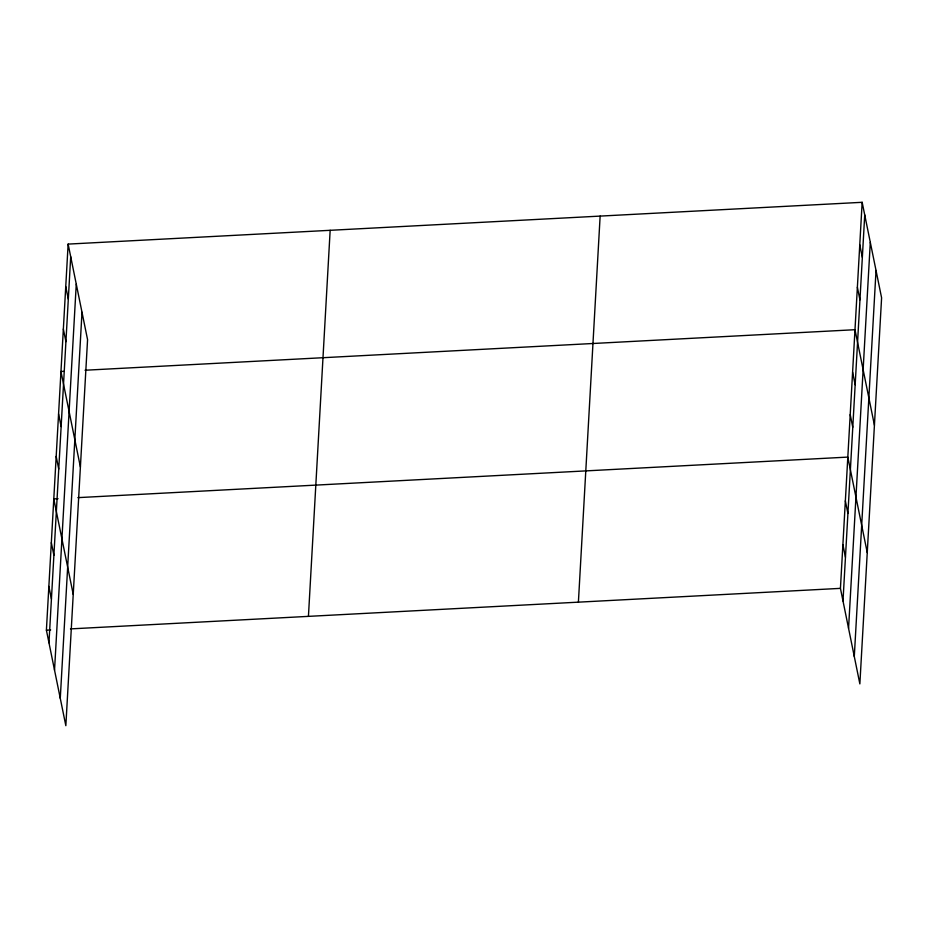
<?xml version="1.0" encoding="UTF-8"?>
<svg xmlns="http://www.w3.org/2000/svg" width="928" height="928" viewBox="0 0 928 928"><rect width="100%" height="100%" fill="white"/><g stroke="black" fill="none" stroke-linecap="round" stroke-linejoin="round"><path stroke-width="1.39" d="M68.138 244.099L87.568 339.636L65.842 725.696L46.4 630.17L68.138 244.099L862.158 202.304L881.6 297.83L859.862 683.901L840.432 588.364L862.158 202.304M48.964 642.779L70.702 256.72M54.532 670.144L76.27 284.084M60.274 698.332L82 312.272M308.432 616.366L330.159 230.306M578.399 602.156L600.138 216.096M842.995 600.973L864.734 214.913M848.563 628.337L870.302 242.278M854.294 656.537L876.032 270.466M63.8 371.351L60.958 371.502L80.4 467.039M85.04 370.237L854.99 329.707L874.431 425.233M58.035 498.684L53.789 498.904L73.231 594.442M77.871 497.64L847.821 457.098L867.251 552.636M46.4 630.17L50.646 629.938M70.482 628.894L840.432 588.364M859.769 244.772L862.344 257.381M857.379 287.239L859.943 299.848M852.6 372.174L855.164 384.784M850.21 414.63L852.774 427.251M845.35 500.853L847.925 513.474M842.891 544.608L845.454 557.218M65.749 286.566L68.312 299.187M63.348 329.034L65.923 341.643M58.568 413.969L61.132 426.578M56.179 456.437L58.742 469.046M51.33 542.66L53.894 555.269M48.859 586.415L51.434 599.024"/></g></svg>
